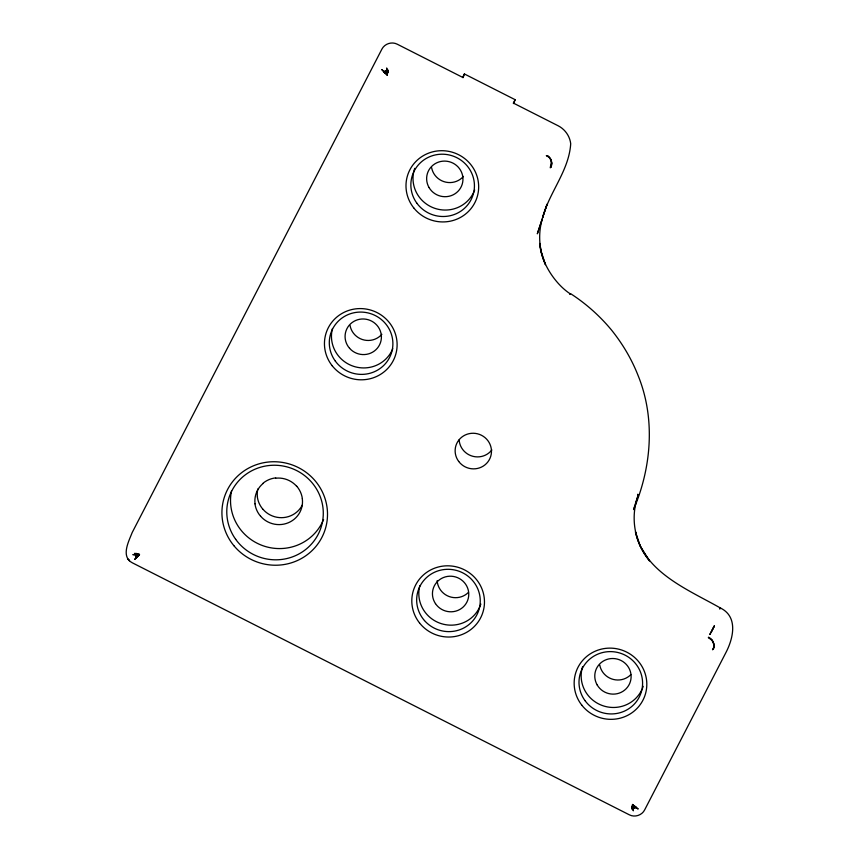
<?xml version="1.0" encoding="UTF-8"?>
<svg xmlns="http://www.w3.org/2000/svg" width="859" height="859" viewBox="0 0 859 859"><rect width="100%" height="100%" fill="white"/><g stroke="black" fill="none" stroke-linecap="round" stroke-linejoin="round"><path stroke-width="1.29" d="M637.679 494.269L638.495 494.784C629.84 516.742 634.447 542.877 649.544 560.927L640.256 546.109L635.445 531.807C644.057 572.255 687.962 589.553 720.067 607.818L720.518 608.043C738.579 616.912 733.199 638.828 725.662 653.065L644.701 809.801C642.049 815.298 634.747 817.682 629.357 814.826L132.307 562.806C120.55 556.578 128.796 541.299 132.168 532.58L381.922 49.07C384.692 43.691 391.811 41.393 397.191 44.174L463.141 77.621L464.397 73.96L515.121 99.687L513.682 103.585M632.181 806.88L631.827 809.092L632.589 804.529L638.194 808.995L633.867 806.376L632.589 804.529L632.181 806.88L633.33 810.81L632.589 804.529L636.39 807.664L634.5 806.161L631.569 807.761M387.624 72.478L387.194 74.926L381.868 69.611L387.194 74.926L388.075 69.998L387.624 72.478L386.647 72.779L385.304 73.198L383.511 71.404L387.194 74.926L386.668 67.99L387.624 72.478L388.279 71.49M551.21 166.947L551.811 163.103L550.759 159.312L548.235 156.252L546.324 155.608L549.663 157.659L551.489 161.159L550.265 167.795L551.21 166.947L551.811 163.103L550.759 159.312L548.235 156.252M713.389 649.103C715.128 644.701 712.927 639.386 708.718 637.314L708.31 637.668L711.832 639.805L713.657 643.305L713.893 647.203L712.53 649.769L713.389 649.103L713.99 645.249L712.938 641.458L708.718 637.314M714.312 625.964L709.856 634.468L714.312 625.964L711.821 631.161M462.55 77.535L464.397 73.96M513.274 103.252L515.121 99.687M719.52 608.72L720.518 608.043L719.939 608.924M136.194 557.91L139.469 554.495L134.67 553.432L139.469 554.495L134.702 559.349L139.469 554.495L132.844 554.678L137.032 554.001L137.805 556.278L136.194 557.91L137.698 556.009M569.764 294.422C570.516 292.726 571.804 294.755 572.803 295.109C587.406 304.87 600.559 316.746 611.726 330.307C622.625 343.922 631.612 359.073 638.001 375.308C655.589 418.333 651.573 467.382 633.555 509.612L638.194 494.848M570.258 293.832C556.449 284.995 540.955 263.692 539.796 243.441L540.955 250.892L545.486 264.669C539.108 250.409 537.895 233.992 542.265 218.981L537.326 233.82L547.086 204.12L542.555 217.714C549.406 192.158 569.055 170.576 570.709 143.7C569.839 136.173 565.061 129.365 558.35 125.886L513.875 103.338M135.003 554.678L137.225 554.613L135.228 555.386L139.469 554.495L135.711 556.75L137.58 555.666M137.343 554.968L135.464 556.074L137.451 555.322M386.829 70.352L387.001 72.671L386.12 70.567L387.194 74.926L385.423 70.792L386.647 72.779M633.04 808.813L632.804 806.708L633.749 808.62L632.589 804.529L634.447 808.394L633.158 806.601M634.221 806.257L636.39 807.664M136.087 553.303L137.032 554.001M383.511 71.404L385.584 73.112M633.513 806.494L635.145 808.147L633.867 806.376M128.109 559.188L129.484 560.755L128.292 559.392M386.292 72.897L384.735 71.007L385.938 73.004M323.585 519.502A48.372 47.17 18.4 0 1 264.744 546.324A48.372 47.17 18.4 0 1 231.576 490.736M474.673 189.989A31.869 31.074 18.4 0 1 434.192 208.114A31.869 31.074 18.4 0 1 414.725 168.332M392.778 348.743A31.869 31.074 18.4 0 1 353.36 366.245A31.869 31.074 18.4 0 1 332.465 328.514M480.847 604.06A31.869 31.074 18.4 0 1 441.612 623.752A31.869 31.074 18.4 0 1 419.879 585.537M641.974 689.466A31.869 31.074 18.4 0 1 601.815 705.336A31.869 31.074 18.4 0 1 582.531 666.809M643.198 686.352A31.869 31.074 18.4 0 1 642.414 688.446M260.653 516.259A23.805 23.214 18.4 0 0 267.987 521.961A23.805 23.214 18.4 0 0 281.623 524.473A23.966 23.365 18.4 0 0 294.293 519.147A23.805 23.214 18.4 0 0 302.325 498.778M255.048 503.846A23.805 23.214 18.4 0 1 263.079 483.477M260.578 516.227A23.966 23.365 18.4 0 1 254.951 503.728M263.047 483.22A23.966 23.365 18.4 0 1 275.718 477.894M275.814 478.195A23.805 23.214 18.4 0 1 296.72 486.366M296.731 486.215A23.966 23.365 18.4 0 1 302.357 498.714M263.037 509.366A23.805 23.214 18.4 0 0 283.953 517.537A23.966 23.365 18.4 0 0 296.602 512.211A23.805 23.214 18.4 0 0 302.304 505.103M257.432 496.964A23.805 23.214 18.4 0 1 257.818 488.975M262.961 509.323A23.966 23.365 18.4 0 1 257.335 496.846M468.509 592.302A18.211 17.76 18.4 0 1 437.167 580.652M630.86 674.616A18.211 17.76 18.4 0 1 599.754 665.027M381.858 334.301A18.211 17.76 18.4 0 1 350.043 325.486M463.409 176.428A18.211 17.76 18.4 0 1 431.605 167.602M491.853 449.944A18.211 17.76 18.4 0 1 459.146 439.862M233.873 545.669A52.925 51.615 18.4 0 0 324.111 532.483A52.925 51.615 18.4 0 0 266.15 462.303A52.925 51.615 18.4 0 0 233.873 545.669M332.165 365.719A36.422 35.52 18.4 0 0 394.485 357.988A36.422 35.52 18.4 0 0 355.68 308.864A36.422 35.52 18.4 0 0 332.165 365.719M458.727 461.476A18.211 17.76 18.4 0 0 489.984 458.362A18.211 17.76 18.4 0 0 471.194 433.344A18.211 17.76 18.4 0 0 458.727 461.476M419.525 622.947A36.422 35.52 18.4 0 0 481.845 615.216A36.422 35.52 18.4 0 0 443.04 566.092A36.422 35.52 18.4 0 0 419.525 622.947M413.716 207.846A36.422 35.52 18.4 0 0 476.036 200.115A36.422 35.52 18.4 0 0 437.231 150.98A36.422 35.52 18.4 0 0 413.716 207.846M581.876 705.26A36.422 35.52 18.4 0 0 644.186 697.529A36.422 35.52 18.4 0 0 605.38 648.405A36.422 35.52 18.4 0 0 581.876 705.26M235.71 539.355A48.372 47.17 18.4 0 0 318.914 532.848A48.372 47.17 18.4 0 0 270.478 465.385A48.372 47.17 18.4 0 0 235.71 539.355M416.894 203.239A31.869 31.074 18.4 0 0 471.666 198.504A31.869 31.074 18.4 0 0 439.378 154.319A31.869 31.074 18.4 0 0 416.894 203.239M335.343 361.124A31.869 31.074 18.4 0 0 390.115 356.388A31.869 31.074 18.4 0 0 357.827 312.193A31.869 31.074 18.4 0 0 335.343 361.124M424.475 620.563A31.869 31.074 18.4 0 0 478.527 611.028A31.869 31.074 18.4 0 0 442.364 569.796A31.869 31.074 18.4 0 0 424.475 620.563M585.043 700.665A31.869 31.074 18.4 0 0 639.815 695.93A31.869 31.074 18.4 0 0 607.528 651.734A31.869 31.074 18.4 0 0 585.043 700.665M349.57 348.303A18.211 17.76 18.4 0 0 380.44 342.762A18.211 17.76 18.4 0 0 359.717 319.258A18.211 17.76 18.4 0 0 349.57 348.303M597.209 684.988A18.211 17.76 18.4 0 0 628.681 685.45A18.211 17.76 18.4 0 0 612.95 658.509A18.211 17.76 18.4 0 0 597.209 684.988M435.492 603.652A18.211 17.76 18.4 0 0 466.888 602.127A18.211 17.76 18.4 0 0 449.429 576.217A18.211 17.76 18.4 0 0 435.492 603.652M429.06 187.563A18.211 17.76 18.4 0 0 460.531 188.024A18.211 17.76 18.4 0 0 444.801 161.095A18.211 17.76 18.4 0 0 429.06 187.563"/></g></svg>
